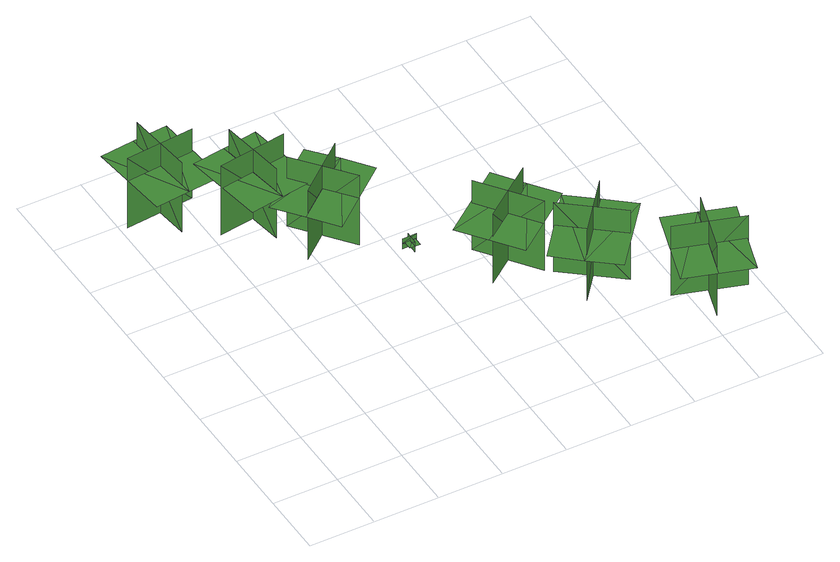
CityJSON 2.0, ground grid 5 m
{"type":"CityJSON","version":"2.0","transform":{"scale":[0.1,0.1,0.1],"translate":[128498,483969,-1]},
"CityObjects":{
"tree1":{"type":"SolitaryVegetationObject","geometry":[{"type":"MultiSurface","lod":"1","boundaries":[[[0,1,2]],[[0,2,3]],[[4,5,6]],[[4,6,7]],[[8,9,10]],[[8,10,11]],[[8,11,12]],[[8,12,13]]]}]},
"tree2":{"type":"SolitaryVegetationObject","geometry":[{"type":"MultiSurface","lod":"1","boundaries":[[[14,15,16]],[[14,16,17]],[[18,19,20]],[[18,20,21]],[[22,23,24]],[[22,24,25]],[[22,25,26]],[[22,26,27]]]}]},
"tree3":{"type":"SolitaryVegetationObject","geometry":[{"type":"MultiSurface","lod":"1","boundaries":[[[28,29,30]],[[28,30,31]],[[32,33,34]],[[32,34,35]],[[36,37,38]],[[36,38,39]],[[36,39,40]],[[36,40,41]]]}]},
"tree4":{"type":"SolitaryVegetationObject","geometry":[{"type":"MultiSurface","lod":"1","boundaries":[[[42,43,44]],[[42,44,45]],[[46,47,48]],[[46,48,49]],[[50,51,52]],[[50,52,53]],[[50,53,54]],[[50,54,55]]]}]},
"tree5":{"type":"SolitaryVegetationObject","geometry":[{"type":"MultiSurface","lod":"1","boundaries":[[[56,57,58]],[[56,58,59]],[[60,61,62]],[[60,62,63]],[[64,65,66]],[[64,66,67]],[[64,67,68]],[[64,68,69]]]}]},
"tree6":{"type":"SolitaryVegetationObject","geometry":[{"type":"MultiSurface","lod":"1","boundaries":[[[70,71,72]],[[70,72,73]],[[74,75,76]],[[74,76,77]],[[78,79,80]],[[78,80,81]],[[78,81,82]],[[78,82,83]]]}]},
"tree7":{"type":"SolitaryVegetationObject","geometry":[{"type":"MultiSurface","lod":"1","boundaries":[[[84,85,86]],[[84,86,87]],[[88,89,90]],[[88,90,91]],[[92,93,94]],[[92,94,95]],[[92,95,96]],[[92,96,97]]]}]}
},
"vertices":[
[56,297,13],[56,297,75],[3,292,75],[3,292,13],[33,270,13],[33,270,75],[27,321,75],[27,321,13],[34,262,55],[60,264,55],[54,328,55],[27,326,55],[0,323,55],[7,259,55],
[105,258,17],[105,258,79],[52,250,79],[52,250,17],[83,229,17],[83,229,79],[75,280,79],[75,280,17],[84,222,59],[111,226,59],[101,289,59],[74,285,59],[48,281,59],[58,218,59],
[96,237,16],[96,237,78],[129,196,78],[129,196,16],[131,233,16],[131,233,78],[91,200,78],[91,200,16],[138,238,58],[121,258,58],[71,218,58],[88,197,58],[104,176,58],[154,217,58],
[162,178,18],[162,188,18],[162,188,9],[162,178,9],[158,178,14],[158,188,14],[166,188,14],[166,178,14],[156,185,14],[156,185,18],[167,185,18],[167,185,14],[167,185,9],[156,185,9],
[195,158,12],[195,158,74],[227,115,74],[227,115,12],[231,152,12],[231,152,74],[190,121,74],[190,121,12],[237,157,54],[221,179,54],[170,140,54],[186,119,54],[202,97,54],[253,136,54],
[272,77,13],[272,77,75],[231,110,75],[231,110,13],[236,73,13],[236,73,75],[269,114,75],[269,114,13],[231,67,55],[252,50,55],[293,100,55],[272,117,55],[251,134,55],[211,84,55],
[289,51,11],[289,51,73],[340,35,73],[340,35,11],[321,67,11],[321,67,73],[306,18,73],[306,18,11],[323,75,53],[298,83,53],[279,21,53],[304,13,53],[330,5,53],[349,67,53]
]}
